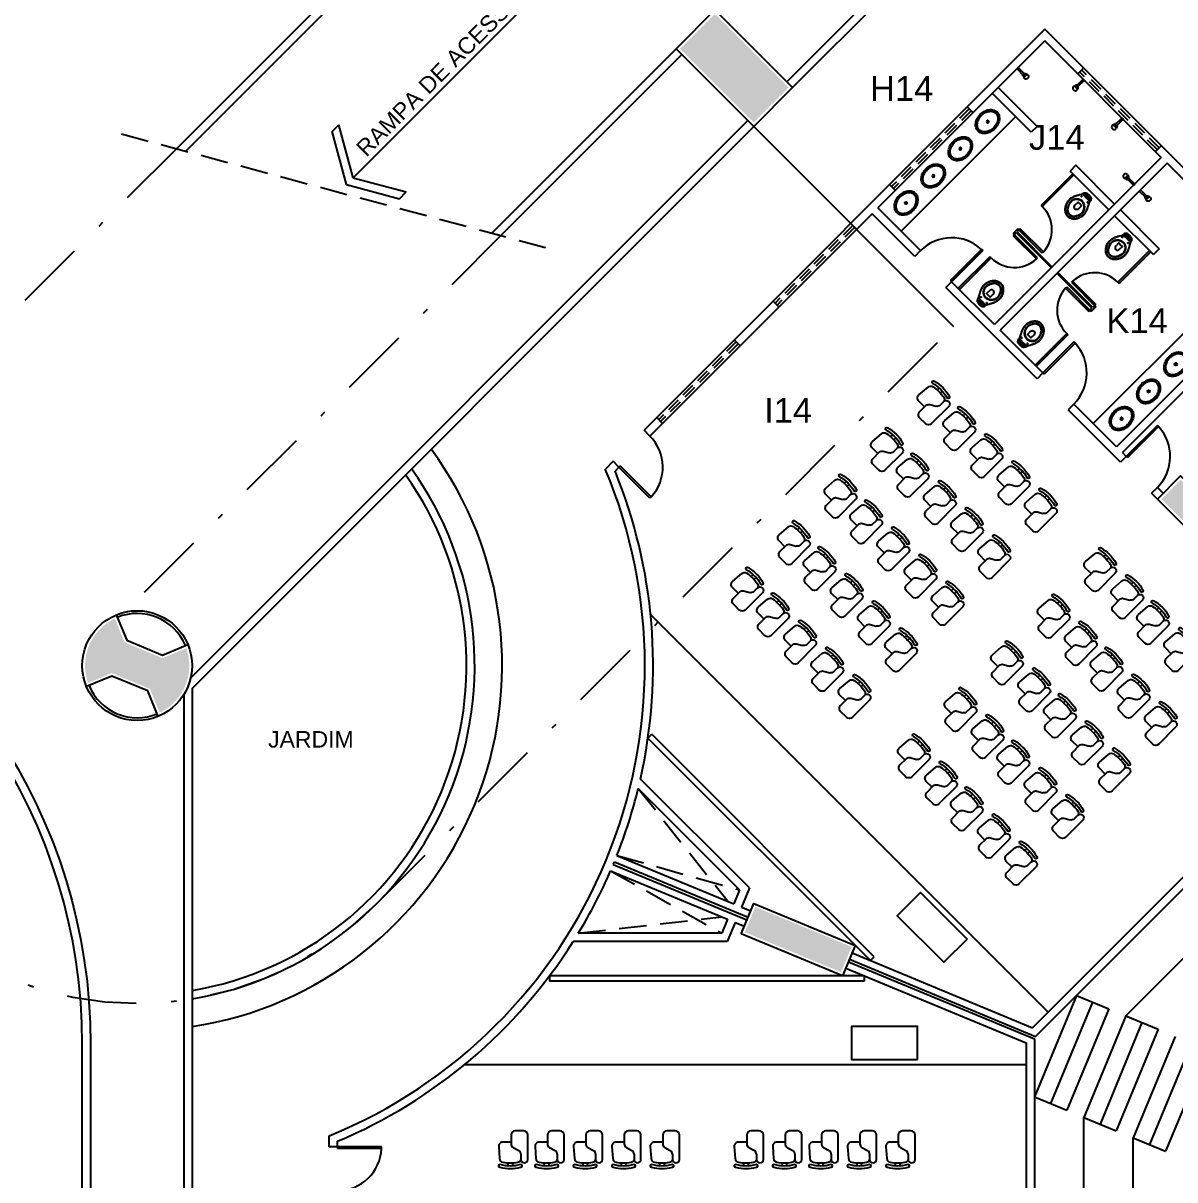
# Model space of a CAD drawing. Extents: x 652 to 872, y -56 to 210.
# Drawn here: x 721.73 to 742.72, y 147.6 to 168.66 of the extents above; entities that cross this region are included whole.
import ezdxf

# ---------------------------------------------------------------- set-up
doc = ezdxf.new("R2010")
doc.units = 0
doc.header["$LTSCALE"] = 2
doc.header["$PDMODE"] = 3
doc.linetypes.add('DASHDOT2', pattern=[12.7, 6.35, -3.175, 0, -3.175])
doc.linetypes.add('HIDDEN', pattern=[0.375, 0.25, -0.125])
doc.layers.get('0').update_dxf_attribs({"linetype": 'CONTINUOUS'})
doc.layers.get('DEFPOINTS').update_dxf_attribs({"linetype": 'CONTINUOUS'})
for name, color, linetype in [('ARQUIBANCADA-ARY', 2, 'CONTINUOUS'), ('DIVISÓRIAS-ARY', 2, 'CONTINUOUS'), ('ESQUADRIA-ALTA-ARY', 7, 'HIDDEN'), ('HACHURAS-ARY', 9, 'CONTINUOUS'), ('INDICAÇÕES-ARY', 2, 'CONTINUOUS'), ('L_DECA', 7, 'CONTINUOUS'), ('MOBILIÁRIO-ARY', 7, 'CONTINUOUS'), ('PAREDE-ALTA-ARY', 1, 'CONTINUOUS'), ('PAREDE-BAIXA-ARY', 2, 'CONTINUOUS'), ('PEÇAS-SANIT-ARY', 7, 'CONTINUOUS'), ('PILAR-RED-ARY', 5, 'CONTINUOUS'), ('PILARES-PRINC-ARY', 5, 'CONTINUOUS'), ('PROJ-COBERTURA-ARY', 7, 'DASHDOT2'), ('RAMPA-ARY', 2, 'CONTINUOUS'), ('RAMPA-INT-ARY', 7, 'CONTINUOUS'), ('RAMPA-PROJ-ARY', 7, 'HIDDEN'), ('TEXTO-PB-COR-ARY', 12, 'CONTINUOUS'), ('TEXTO-PB-COTAS-ARY', 12, 'CONTINUOUS')]:
    doc.layers.add(name, color=color, linetype=linetype)
doc.styles.add('ARIAL', font='arial.ttf', dxfattribs={"height": 0.5})
doc.styles.add('SEM_ESCALA', font='arial.ttf')
doc.styles.get("Standard").update_dxf_attribs({"font": 'ISOCP'})
doc.dimstyles.new('DIMTIC100-ARY', dxfattribs={"dimtxt": 0.3, "dimasz": 0.12, "dimexe": 0.1, "dimexo": 0.15, "dimgap": 0.1, "dimtad": 1, "dimjust": 1, "dimtoh": 1, "dimrnd": 0.01, "dimzin": 0, "dimdsep": 46, "dimtxsty": 'SEM_ESCALA', "dimblk1": 'NONE', "dimblk2": 'NONE', "dimsah": 1, "dimcen": -0.1, "dimdle": 0.06, "dimse1": 1, "dimse2": 1, "dimsd1": 1, "dimsd2": 1, "dimclrd": 1, "dimclre": 1, "dimclrt": 2, "dimadec": 0, "dimazin": 0, "dimtfac": 1, "dimtix": 1, "dimtmove": 2, "dimatfit": 3, "dimldrblk": 'NONE', "dimfxl": 1, "dimtolj": 1, "dimtzin": 0, "dimarcsym": 0})

# ---------------------------------------------------------------- blocks, each defined once
blk = doc.blocks.new('CHUVEIRO')
at = {"layer": 'PEÇAS-SANIT-ARY'}
for p, q in [((-0.029, 0.168), (-0.043, 0.208)), ((-0.015, 0.17), (0.015, 0.17)), ((-0.015, 0), (-0.015, 0.17)), ((0.015, 0), (-0.015, 0)), ((0.015, 0.17), (0.015, 0)), ((0.043, 0.207), (0.03, 0.175))]:
    blk.add_line(p, q, dxfattribs=at)
for points in [[(0.045, 0.22, 0.109452), (0.042, 0.235, 0.102376), (0.032, 0.248, 0.093737), (0.017, 0.257, 0.088426), (0, 0.26, 0.088426), (-0.017, 0.257, 0.093737), (-0.032, 0.248, 0.102376), (-0.042, 0.235, 0.109452), (-0.045, 0.22, 0.085068), (-0.043, 0.208, 0.102376)], [(0.043, 0.207, 0.093692), (0.045, 0.22, 0.109452)], [(0.015, 0.153, 0.061293), (0.021, 0.157, 0.104065), (0.028, 0.166, 0.115836), (0.03, 0.175, 0.115836), (0.028, 0.184, 0.104065), (0.021, 0.193, 0.09084), (0.012, 0.198, 0.083285), (0, 0.2, 0.083285), (-0.012, 0.198, 0.09084), (-0.021, 0.193, 0.104065), (-0.028, 0.184, 0.115836), (-0.03, 0.175, 0.115836), (-0.028, 0.166, 0.104065), (-0.021, 0.157, 0.061293), (-0.015, 0.153, 0.083285)]]:
    blk.add_lwpolyline(points, format="xyb", dxfattribs=at)
blk = doc.blocks.new('CUB01')
at = {"layer": 'L_DECA'}
blk.add_lwpolyline([(-24.5, -18.7, 0.124977), (-22.8, -25.6, 0.105809), (-17.3, -31.9, 0.086634), (-9.6, -35.9, 0.076682), (0, -37.4, 0.076682), (9.6, -35.9, 0.086634), (17.3, -31.9, 0.105809), (22.8, -25.6, 0.124977), (24.5, -18.7, 0.124977), (22.8, -11.8, 0.105809), (17.3, -5.5, 0.086634), (9.6, -1.5, 0.076682), (0, 0, 0.076682), (-9.6, -1.5, 0.086634), (-17.3, -5.5, 0.105809), (-22.8, -11.8, 0.124977)], format="xyb", close=True, dxfattribs=at)
at = {"layer": 'L_DECA', "color": 1}
blk.add_lwpolyline([(0.1, -2.9, 0.074123), (-8.3, -4.1, 0.084852), (-15, -7.5, 0.106323), (-19.8, -12.9, 0.128843), (-21.3, -18.6, 0.128843), (-19.8, -24.4, 0.106323), (-15, -29.8, 0.084852), (-8.3, -33.1, 0.074123), (0.1, -34.4, 0.074123), (8.6, -33.1, 0.084852), (15.3, -29.8, 0.106323), (20, -24.4, 0.128843), (21.5, -18.6, 0.128843), (20, -12.9, 0.106323), (15.3, -7.5, 0.084852), (8.6, -4.1, 0.074123)], format="xyb", close=True, dxfattribs=at)
for radius in [2.25, 1.06]:
    blk.add_circle((0.1, -18.7), radius, dxfattribs=at)
blk = doc.blocks.new('RAV10')
at = {"layer": 'L_DECA'}
blk.add_lwpolyline([(4.6, -12.9), (8.2, -12.9), (8.2, -12.9), (8.7, -13), (9.2, -13.2), (9.6, -13.5), (9.9, -14), (10.1, -14.3), (10.1, -14.3), (10.1, -14.3), (10.1, -14.3), (10.1, -14.3), (10.1, -14.3), (12.2, -18), (12.2, -18), (12.5, -18.6), (12.8, -19.1), (13.1, -19.6), (13.3, -20.1), (13.3, -20.1), (13.6, -20.6), (13.9, -21.1), (14.2, -21.5), (14.5, -22.1), (14.7, -22.6), (15, -23.1), (15.3, -23.6), (15.5, -24.1), (15.5, -24.1), (15.9, -24.8), (16.3, -25.6), (16.6, -26.3), (16.9, -27), (17.2, -27.8), (17.5, -28.6), (17.8, -29.4), (18, -30.2), (18, -30.2), (18.3, -31.4), (18.6, -32.6), (18.8, -33.9), (19, -35.2), (19.1, -36.4), (19.1, -37.7), (19.1, -39), (19, -40.3), (19, -40.3), (18.8, -41.6), (18.6, -42.9), (18.2, -44.2), (17.9, -45.5), (17.4, -46.8), (16.9, -48), (16.4, -49.3), (15.8, -50.4), (15.8, -50.4), (15.2, -51.4), (14.6, -52.3), (13.9, -53.1), (13.3, -53.9), (12.5, -54.8), (11.7, -55.5), (10.9, -56.3), (10.1, -57), (10.1, -57), (9, -57.8), (7.9, -58.5), (6.6, -59.1), (5.4, -59.6), (4.1, -60), (2.8, -60.3), (1.4, -60.4), (0, -60.5), (0, -60.5), (-1.4, -60.4), (-2.7, -60.3), (-4, -60), (-5.3, -59.6), (-6.6, -59.1), (-7.8, -58.5), (-9, -57.8), (-10.1, -57), (-10.1, -57), (-10.9, -56.3), (-11.7, -55.5), (-12.5, -54.8), (-13.2, -53.9), (-13.9, -53.1), (-14.5, -52.3), (-15.1, -51.4), (-15.7, -50.4), (-15.7, -50.4), (-16.3, -49.3), (-16.9, -48), (-17.4, -46.8), (-17.8, -45.5), (-18.2, -44.2), (-18.5, -42.9), (-18.7, -41.6), (-19, -40.3), (-19, -40.3), (-19, -39), (-19, -37.7), (-19, -36.4), (-18.9, -35.2), (-18.7, -33.9), (-18.5, -32.6), (-18.2, -31.4), (-17.9, -30.2), (-17.9, -30.2), (-17.7, -29.4), (-17.4, -28.6), (-17.1, -27.8), (-16.9, -27), (-16.6, -26.3), (-16.2, -25.6), (-15.8, -24.8), (-15.5, -24.1), (-15.5, -24.1), (-15.2, -23.6), (-15, -23.1), (-14.7, -22.6), (-14.4, -22.1), (-14.2, -21.5), (-13.9, -21.1), (-13.6, -20.6), (-13.3, -20.1), (-13.3, -20.1), (-13.1, -19.6), (-12.8, -19.1), (-12.4, -18.6), (-12.1, -18), (-10.1, -14.3), (-10.1, -14.3), (-10.1, -14.3), (-10.1, -14.3), (-10.1, -14.3), (-10.1, -14.3), (-9.8, -14), (-9.8, -14), (-9.6, -13.5), (-9.1, -13.2), (-8.6, -13), (-8.1, -12.9), (-4.5, -12.9)], dxfattribs=at)
at = {"layer": 'L_DECA', "color": 1}
for points in [[(12.2, -18), (13.3, -20.1), (13.3, -20.1), (13.6, -20.6), (13.8, -21.1), (14.1, -21.5), (14.3, -22.1), (14.5, -22.6), (14.7, -23.1), (15, -23.6), (15.2, -24.1), (15.2, -24.1), (15.5, -24.8), (15.9, -25.6), (16.2, -26.3), (16.6, -27.1), (16.9, -27.8), (17.1, -28.5), (17.4, -29.4), (17.6, -30.2), (17.6, -30.2), (17.9, -31.4), (18.1, -32.6), (18.3, -33.9), (18.5, -35.2), (18.5, -36.4), (18.5, -37.7), (18.5, -39), (18.4, -40.3), (18.4, -40.3), (18.2, -41.6), (17.9, -42.9), (17.6, -44.2), (17.2, -45.5), (16.7, -46.8), (16.2, -48), (15.6, -49.3), (15, -50.4), (15, -50.4), (14.4, -51.2), (13.9, -52), (13.3, -52.8), (12.8, -53.5), (12.2, -54.2), (11.5, -54.9), (10.9, -55.5), (10.1, -56.2), (10.1, -56.2), (9, -57.1), (7.9, -57.8), (6.6, -58.4), (5.4, -58.9), (4.1, -59.3), (2.8, -59.6), (1.4, -59.8), (0, -59.8), (0, -59.8), (-1.4, -59.8), (-2.7, -59.6), (-4.1, -59.3), (-5.3, -58.9), (-6.6, -58.4), (-7.8, -57.8), (-9, -57.1), (-10.1, -56.2), (-10.1, -56.2), (-10.8, -55.5), (-11.5, -54.9), (-12.1, -54.2), (-12.7, -53.5), (-13.3, -52.8), (-13.9, -52), (-14.4, -51.2), (-14.9, -50.4), (-14.9, -50.4), (-15.5, -49.3), (-16.1, -48), (-16.6, -46.8), (-17.1, -45.5), (-17.5, -44.2), (-17.9, -42.9), (-18.1, -41.6), (-18.3, -40.3), (-18.3, -40.3), (-18.4, -39.1), (-18.5, -37.7), (-18.5, -36.4), (-18.4, -35.2), (-18.2, -33.9), (-18, -32.6), (-17.8, -31.4), (-17.5, -30.2), (-17.5, -30.2), (-17.3, -29.4), (-17, -28.6), (-16.8, -27.8), (-16.5, -27.1), (-16.2, -26.3), (-15.8, -25.6), (-15.5, -24.8), (-15.2, -24.1), (-15.2, -24.1), (-15, -23.6), (-14.7, -23.1), (-14.5, -22.6), (-14.2, -22.1), (-14, -21.5), (-13.7, -21.1), (-13.5, -20.6), (-13.2, -20.1), (-12.1, -18)], [(-7.7, -9.4), (-8.1, -10.1), (-8.5, -10.8), (-8.6, -11.4), (-8.8, -12.2), (-8.8, -13.1)], [(-5.1, -12.9), (-5.1, -9.7), (-5.1, -7.8), (-5.1, -7.8), (-5.2, -7.6), (-5.3, -7.5), (-5.5, -7.4), (-5.9, -7.6), (-5.9, -7.6), (-6.4, -8), (-7.1, -8.6), (-7.7, -9.4)], [(5.1, -9.3), (5, -8.9), (4.6, -8.3), (3.9, -7.8), (3.1, -7.7), (0, -7.7), (-3.1, -7.7), (-3.1, -7.7), (-3.9, -7.8), (-4.5, -8.3), (-5, -8.9), (-5.1, -9.7)], [(4.6, -12.9), (4.6, -12.9), (4.2, -12.9), (3.9, -12.6), (3.6, -12.4), (3.6, -12), (3.6, -10.7), (3.6, -10.7), (3.6, -10.5), (3.6, -10.4), (3.7, -10.2), (3.9, -10.1), (3.9, -10.1), (3.9, -9.9), (3.9, -9.7), (3.8, -9.5), (3.6, -9.4), (0, -9.4), (-3.5, -9.4), (-3.5, -9.4), (-3.7, -9.5), (-3.9, -9.7), (-3.9, -9.9), (-3.8, -10.1), (-3.8, -10.1), (-3.6, -10.2), (-3.6, -10.4), (-3.5, -10.5), (-3.5, -10.7), (-3.5, -12), (-3.5, -12), (-3.6, -12.4), (-3.8, -12.6), (-4.1, -12.9), (-4.5, -12.9)], [(3.7, -10.3), (0, -10.3), (-3.6, -10.3)], [(5.1, -12.9), (5.1, -9.7), (5.1, -7.8), (5.1, -7.8), (5.2, -7.6), (5.3, -7.5), (5.5, -7.4), (5.9, -7.6), (5.9, -7.6), (6.4, -8), (7.1, -8.6), (7.7, -9.4)], [(7.7, -9.4), (8.1, -10.1), (8.5, -10.8), (8.6, -11.4), (8.8, -12.2), (8.8, -13.1)], [(-12.9, -30.2), (-12.9, -30.2), (-12.4, -29.3), (-11.9, -28.4), (-11.2, -27.7), (-10.6, -26.9), (-9.9, -26.2), (-9.2, -25.6), (-8.4, -25), (-7.5, -24.4), (-6.7, -23.9), (-5.8, -23.5), (-4.9, -23.1), (-3.9, -22.8), (-3, -22.6), (-2, -22.4), (-1, -22.3), (0, -22.2), (0, -22.2), (1, -22.3), (2, -22.4), (3, -22.6), (4, -22.8), (5, -23.1), (5.8, -23.5), (6.8, -23.9), (7.6, -24.4), (8.5, -25), (9.3, -25.6), (10, -26.2), (10.6, -26.9), (11.3, -27.7), (12, -28.4), (12.5, -29.3), (13, -30.2), (13, -30.2), (13.6, -31.3), (14, -32.6), (14.3, -33.8), (14.6, -35.1), (14.7, -36.4), (14.7, -37.7), (14.7, -39), (14.4, -40.3), (14.4, -40.3), (14.2, -41.6), (13.8, -42.9), (13.4, -44.2), (12.9, -45.5), (12.4, -46.8), (11.7, -48), (11.1, -49.3), (10.4, -50.4), (10.4, -50.4), (9.4, -51.7), (8.4, -52.8), (7.2, -53.8), (5.9, -54.6), (4.5, -55.2), (3.1, -55.8), (1.5, -56.1), (0, -56.2), (0, -56.2), (-1.5, -56.1), (-3.1, -55.8), (-4.4, -55.2), (-5.8, -54.6), (-7.1, -53.8), (-8.3, -52.8), (-9.3, -51.7), (-10.3, -50.4), (-10.3, -50.4), (-11, -49.3), (-11.7, -48), (-12.3, -46.8), (-12.8, -45.5), (-13.3, -44.2), (-13.7, -42.9), (-14.1, -41.6), (-14.4, -40.3), (-14.4, -40.3), (-14.6, -39), (-14.7, -37.7), (-14.6, -36.4), (-14.5, -35.1), (-14.2, -33.8), (-13.9, -32.6), (-13.5, -31.3), (-12.9, -30.2)], [(-12, -30.2), (-12, -30.2), (-11.5, -29.4), (-11, -28.6), (-10.4, -27.9), (-9.8, -27.2), (-9.1, -26.7), (-8.5, -26.1), (-7.7, -25.5), (-6.9, -25), (-6.1, -24.6), (-5.3, -24.2), (-4.5, -23.9), (-3.6, -23.6), (-2.8, -23.4), (-1.8, -23.2), (-0.9, -23.2), (0, -23.1), (0, -23.1), (0.9, -23.2), (1.9, -23.2), (2.8, -23.4), (3.6, -23.6), (4.5, -23.9), (5.4, -24.2), (6.2, -24.6), (7, -25), (7.7, -25.5), (8.5, -26.1), (9.2, -26.7), (9.8, -27.2), (10.4, -27.9), (11, -28.6), (11.5, -29.4), (12, -30.2), (12, -30.2), (12.7, -31.3), (13.2, -32.6), (13.6, -33.8), (13.9, -35), (14.1, -36.4), (14.1, -37.7), (14.1, -39), (13.9, -40.3), (13.9, -40.3), (13.6, -41.7), (13.2, -43), (12.8, -44.3), (12.3, -45.5), (11.7, -46.9), (11.1, -48.1), (10.4, -49.3), (9.6, -50.4), (9.6, -50.4), (8.8, -51.6), (7.8, -52.6), (6.7, -53.5), (5.5, -54.2), (4.2, -54.8), (2.8, -55.3), (1.5, -55.5), (0, -55.7), (0, -55.7), (-1.5, -55.5), (-2.8, -55.3), (-4.2, -54.8), (-5.4, -54.2), (-6.6, -53.5), (-7.7, -52.6), (-8.7, -51.6), (-9.6, -50.4), (-9.6, -50.4), (-10.3, -49.3), (-11, -48.1), (-11.7, -46.9), (-12.2, -45.5), (-12.7, -44.3), (-13.1, -43), (-13.5, -41.7), (-13.8, -40.3), (-13.8, -40.3), (-14, -39), (-14.1, -37.7), (-14, -36.4), (-13.9, -35), (-13.6, -33.8), (-13.2, -32.6), (-12.7, -31.3), (-12, -30.2)], [(-4.5, -37), (-4.5, -29), (0, -29)], [(4.6, -37), (4.6, -29), (0, -29)]]:
    blk.add_lwpolyline(points, dxfattribs=at)
at = {"layer": 'L_DECA', "color": 7}
for points in [[(10.1, -14.3), (10.1, -14.3), (10.1, -14.3), (10.1, -14.3), (10.1, -14.3), (10.1, -14.3), (9.6, -11.3), (9.6, -11.3), (9.3, -10.2), (8.9, -9.3), (8.3, -8.5), (7.7, -7.7), (6.9, -7), (6.1, -6.5), (5.1, -6.2), (4.1, -5.9), (4.1, -5.9), (3.6, -5.8), (3.1, -5.7), (2.6, -5.6), (2, -5.6), (1.5, -5.6), (1, -5.5), (0.5, -5.5), (0, -5.5), (0, -5.5), (-0.5, -5.5), (-1, -5.5), (-1.5, -5.6), (-2, -5.6), (-2.5, -5.6), (-3, -5.7), (-3.5, -5.8), (-4, -5.9), (-4, -5.9), (-5, -6.2), (-6, -6.5), (-6.9, -7), (-7.6, -7.7), (-8.2, -8.5), (-8.8, -9.3), (-9.3, -10.2), (-9.6, -11.3), (-10, -14.3), (-10, -14.3), (-10, -14.3), (-10, -14.3), (-10, -14.3), (-10.1, -14.3)], [(-4.5, -12.9), (0, -12.9)], [(4.6, -12.9), (0, -12.9)]]:
    blk.add_lwpolyline(points, dxfattribs=at)
at = {"layer": 'L_DECA', "color": 1}
for centre in [(-7.6, -17), (7.6, -17)]:
    blk.add_circle(centre, 0.672, dxfattribs=at)
blk.add_arc((0, -37), 4.56, 180, 0, dxfattribs=at)
blk = doc.blocks.new('12PCVC07')
at = {"color": 0, "linetype": 'ByBlock'}
for p, q in [((15.775724, 8.405378), (7.15405, 7.742172)), ((2.039549, 1.5), (4.034751, 1.5)), ((19.005813, -0.5), (19.005813, 5.414214)), ((4.034751, -1.5), (2.039549, -1.5)), ((10.264845, -7.5), (6.505813, -7.5)), ((15.142051, -2.011583), (12.869575, -5.988417)), ((24.005813, -0.5), (17.746781, -0.5)), ((27.005813, -9.5), (27.005813, -3.5)), ((6.505813, -12.5), (24.005813, -12.5))]:
    blk.add_line(p, q, dxfattribs=at)
for centre, radius, start, end in [((2.005813, 7.5), 1, 0, 180), ((16.005813, 5.414214), 3, 0, 94.398705), ((28.465356, 0), 28.465356, 164.723455, 195.276545), ((30.465356, 0), 28.465356, 164.723455, 195.276545), ((36.390556, 0), 32.390556, 170.476495, 189.523505), ((7.384139, 4.751009), 3, 94.398705, 168.305486), ((2.005813, -7.5), 1, 180, 0), ((6.505813, -10), 2.5, 90, 270), ((7.384139, -4.751009), 3, 191.694514, 247.184928), ((10.264845, -4.5), 3, 270, 330.255119), ((17.746781, -3.5), 3, 90, 150.255119), ((24.005813, -3.5), 3, 0, 90), ((24.005813, -9.5), 3, 270, 0)]:
    blk.add_arc(centre, radius, start, end, dxfattribs=at)
for tag, p, flags in [('ITEM', (1, -22), 3), ('ROOM_NUMBER', (0, -32), 1)]:
    blk.add_attdef(tag, p, '', height=6, dxfattribs=dict(at, flags=flags))
blk = doc.blocks.new('*D80')
at = {"layer": 'DEFPOINTS', "color": 0, "linetype": 'ByBlock', "ltscale": 0.5}
for p in [(740.013, 150.092), (740.013, 150.092), (740.01, 145.277)]:
    blk.add_point(p, dxfattribs=at)
at = {"color": 2, "linetype": 'ByBlock', "ltscale": 0.5, "insert": (739.76, 145.987), "char_height": 0.3, "attachment_point": 5, "rotation": 90, "style": 'SEM_ESCALA'}
blk.add_mtext('\\A1;4.81', dxfattribs=at)
blk = doc.blocks.new('_NONE')
at = {"color": 0, "linetype": 'ByBlock', "ltscale": 0.5}
blk.add_circle((0, 0), 0.25, dxfattribs=at)

msp = doc.modelspace()

# ---------------------------------------------------------------- hatches: boundary and pattern name
at = {"layer": 'HACHURAS-ARY', "ltscale": 0.5}
for points in [[(734.34, 168.834), (733.703, 168.198), (735.047, 166.854), (735.683, 167.491)], [(742.825, 160.349), (742.472, 159.996), (743.815, 158.652), (744.169, 159.006)], [(723.584, 157.388), (723.404, 157.822, 0.289028), (722.863, 156.964, 0.085216), (722.918, 156.647), (723.351, 156.827), (724.043, 156.541), (724.222, 156.107, 0.289028), (724.763, 156.964, 0.085216), (724.709, 157.281), (724.275, 157.101)], [(735.076, 152.57), (734.885, 152.108), (736.64, 151.381), (736.831, 151.843)]]:
    msp.add_hatch(color=256, dxfattribs=at).paths.add_polyline_path(points)

# ---------------------------------------------------------------- linework, layer by layer
at = {"layer": 'ARQUIBANCADA-ARY'}
for p, q in [((741.826, 150.586), (749.965, 158.725)), ((740.926, 150.958), (740.16, 149.111)), ((741.221, 150.836), (740.456, 148.988)), ((740.926, 150.958), (741.517, 150.714)), ((741.517, 150.714), (740.751, 148.866)), ((741.826, 150.586), (741.06, 148.738)), ((742.121, 150.463), (741.356, 148.615)), ((741.826, 150.586), (742.417, 150.341)), ((742.417, 150.341), (741.651, 148.493)), ((742.726, 150.213), (741.96, 148.365)), ((743.021, 150.09), (742.256, 148.243)), ((743.317, 149.968), (742.551, 148.12)), ((740.16, 149.111), (740.751, 148.866)), ((741.06, 137.227), (741.06, 148.738)), ((741.06, 148.738), (741.651, 148.493)), ((741.96, 137.227), (741.96, 148.365)), ((741.96, 148.365), (742.551, 148.12))]:
    msp.add_line(p, q, dxfattribs=at)
at = {"layer": 'DIVISÓRIAS-ARY'}
for p, q in [((740.859, 165.921), (740.283, 165.345)), ((740.881, 165.9), (740.304, 165.324)), ((740.304, 165.324), (740.283, 165.345)), ((739.859, 164.921), (739.774, 164.836)), ((740.219, 164.391), (739.774, 164.836)), ((739.795, 164.814), (739.774, 164.793)), ((740.198, 164.37), (739.774, 164.793)), ((739.831, 164.85), (739.795, 164.814)), ((739.831, 164.85), (740.467, 164.213)), ((739.88, 164.899), (739.845, 164.864)), ((739.845, 164.864), (740.481, 164.228)), ((740.304, 164.476), (739.859, 164.921)), ((739.88, 164.899), (739.901, 164.921)), ((740.325, 164.497), (739.901, 164.921)), ((739.197, 164.542), (738.632, 163.977)), ((739.219, 164.521), (738.653, 163.955)), ((739.197, 164.542), (739.219, 164.521)), ((742.259, 164.521), (741.683, 163.945)), ((739.35, 164.411), (738.773, 163.835)), ((739.371, 164.39), (738.795, 163.814)), ((739.371, 164.39), (739.35, 164.411)), ((740.198, 164.37), (740.219, 164.391)), ((740.325, 164.497), (740.304, 164.476)), ((742.281, 164.5), (741.704, 163.924)), ((741.209, 163.471), (740.573, 164.107)), ((741.224, 163.485), (740.587, 164.122)), ((738.653, 163.955), (738.632, 163.977)), ((740.856, 163.965), (740.835, 163.944)), ((740.835, 163.944), (741.28, 163.499)), ((740.856, 163.965), (741.28, 163.542)), ((741.683, 163.945), (741.704, 163.924)), ((740.729, 163.838), (740.75, 163.859)), ((740.729, 163.838), (741.153, 163.414)), ((740.75, 163.859), (741.195, 163.414)), ((741.209, 163.471), (741.174, 163.436)), ((741.28, 163.499), (741.195, 163.414)), ((741.259, 163.52), (741.224, 163.485)), ((741.259, 163.52), (741.28, 163.542)), ((741.174, 163.436), (741.153, 163.414)), ((740.75, 163.011), (740.174, 162.435)), ((740.771, 162.99), (740.195, 162.414)), ((740.88, 162.859), (740.315, 162.294)), ((740.901, 162.838), (740.336, 162.272)), ((740.75, 163.011), (740.771, 162.99)), ((740.901, 162.838), (740.88, 162.859)), ((740.315, 162.294), (740.336, 162.272)), ((742.401, 161.339), (741.835, 160.773)), ((742.422, 161.317), (741.856, 160.752)), ((742.422, 161.317), (742.401, 161.339)), ((741.835, 160.773), (741.856, 160.752)), ((732.59, 160.579), (732.611, 160.6)), ((733.155, 160.014), (732.59, 160.579)), ((733.177, 160.035), (732.611, 160.6)), ((733.177, 160.035), (733.155, 160.014)), ((728.263, 148.202), (727.463, 148.202)), ((727.463, 148.202), (727.463, 148.172)), ((728.263, 148.172), (727.463, 148.172)), ((728.263, 148.172), (728.263, 148.202))]:
    msp.add_line(p, q, dxfattribs=at)
at = {"layer": 'DIVISÓRIAS-ARY', "color": 7, "ltscale": 0.5}
for centre, start, end in [((739.88, 164.899), 317.866, 45), ((739.795, 164.814), 225, 312.134), ((741.259, 163.52), 45, 132.134), ((741.174, 163.436), 137.866, 225)]:
    msp.add_arc(centre, 0.6, start, end, dxfattribs=at)
at = {"layer": 'ESQUADRIA-ALTA-ARY', "ltscale": 0.5}
for p, q in [((740.951, 167.738), (741.057, 167.844)), ((742.401, 166.359), (740.987, 167.774)), ((742.436, 166.395), (741.022, 167.809)), ((738.971, 167.102), (737.557, 165.688)), ((739.007, 167.067), (737.593, 165.652)), ((739.042, 167.031), (738.936, 167.137)), ((742.366, 166.324), (742.472, 166.43)), ((737.628, 165.617), (737.522, 165.723)), ((736.85, 164.981), (735.436, 163.566)), ((736.885, 164.945), (735.471, 163.531)), ((736.921, 164.91), (736.815, 165.016)), ((735.507, 163.496), (735.401, 163.602)), ((734.729, 162.859), (733.315, 161.445)), ((734.8, 162.789), (734.693, 162.895)), ((734.764, 162.824), (733.35, 161.41)), ((733.385, 161.374), (733.279, 161.48))]:
    msp.add_line(p, q, dxfattribs=at)
at = {"layer": 'INDICAÇÕES-ARY', "color": 2, "linetype": 'HIDDEN'}
msp.add_line((723.528, 166.646), (731.256, 164.576), dxfattribs=at)
at = {"layer": 'MOBILIÁRIO-ARY'}
for p, q in [((740.411, 150.651), (733.167, 157.895)), ((740.014, 149.692), (729.769, 149.692))]:
    msp.add_line(p, q, dxfattribs=at)
at = {"layer": 'MOBILIÁRIO-ARY', "ltscale": 0.5}
for p, q in [((733.12, 155.646), (733.191, 155.717)), ((737.244, 151.663), (733.191, 155.717)), ((737.174, 151.592), (733.12, 155.646)), ((737.174, 151.592), (737.244, 151.663)), ((737.059, 151.315), (731.326, 151.315)), ((731.326, 151.315), (731.326, 151.215)), ((737.059, 151.315), (737.059, 151.215)), ((737.059, 151.215), (731.326, 151.215))]:
    msp.add_line(p, q, dxfattribs=at)
at = {"layer": 'MOBILIÁRIO-ARY'}
for points in [[(738.936, 151.985), (738.512, 151.561), (737.663, 152.409), (738.088, 152.833)], [(738.028, 149.792), (738.028, 150.392), (736.828, 150.392), (736.828, 149.792)]]:
    msp.add_lwpolyline(points, close=True, dxfattribs=at)
at = {"layer": 'PAREDE-ALTA-ARY'}
for p, q in [((735.648, 167.597), (737.416, 169.365)), ((735.754, 167.491), (737.628, 169.365)), ((740.35, 168.552), (733.05, 161.251)), ((747.139, 161.763), (740.35, 168.552)), ((740.35, 168.339), (737.31, 165.299)), ((742.472, 166.218), (740.35, 168.339)), ((742.472, 166.218), (739.431, 163.178)), ((742.578, 166.112), (739.537, 163.071)), ((744.699, 163.991), (742.578, 166.112)), ((737.204, 165.193), (733.156, 161.145)), ((737.981, 164.415), (737.204, 165.193)), ((738.088, 164.521), (737.31, 165.299)), ((738.088, 164.521), (737.981, 164.415)), ((738.653, 163.955), (738.547, 163.849)), ((739.431, 163.178), (738.653, 163.955)), ((744.699, 163.991), (741.658, 160.95)), ((744.805, 163.885), (741.765, 160.844)), ((740.209, 162.188), (738.547, 163.849)), ((740.315, 162.294), (739.537, 163.071)), ((740.315, 162.294), (740.209, 162.188)), ((740.881, 161.728), (740.775, 161.622)), ((741.729, 160.667), (740.775, 161.622)), ((741.658, 160.95), (740.881, 161.728)), ((733.156, 161.145), (733.05, 161.251)), ((741.835, 160.773), (741.729, 160.667)), ((741.835, 160.773), (741.765, 160.844)), ((732.484, 160.685), (732.343, 160.544)), ((732.484, 160.685), (732.343, 160.544)), ((732.59, 160.579), (732.484, 160.685)), ((732.59, 160.579), (732.519, 160.508)), ((742.401, 160.208), (742.295, 160.102)), ((742.401, 159.996), (742.295, 160.102)), ((742.507, 160.102), (742.401, 160.208)), ((740.182, 150.211), (749.331, 159.359)), ((740.128, 150.369), (746.078, 156.319)), ((734.967, 152.915), (732.983, 154.899)), ((734.79, 152.88), (732.943, 154.727)), ((732.507, 153.39), (734.944, 152.381)), ((732.554, 153.506), (734.684, 152.624)), ((732.439, 153.229), (734.569, 152.347)), ((732.488, 153.344), (734.924, 152.335)), ((734.79, 152.88), (734.684, 152.624)), ((734.967, 152.915), (734.823, 152.566)), ((734.823, 152.566), (734.991, 152.496)), ((734.569, 152.347), (734.463, 152.09)), ((734.463, 152.09), (731.851, 152.09)), ((734.708, 152.289), (734.563, 151.94)), ((734.708, 152.289), (734.877, 152.219)), ((734.563, 151.94), (731.758, 151.94)), ((736.839, 151.731), (740.128, 150.369)), ((736.772, 151.569), (740.163, 150.165)), ((736.791, 151.616), (740.182, 150.211)), ((736.724, 151.454), (740.013, 150.092)), ((740.013, 150.092), (740.013, 145.277)), ((740.163, 150.165), (740.163, 137.227)), ((727.313, 148.202), (727.313, 148.402)), ((727.313, 148.202), (727.313, 148.402)), ((727.463, 148.202), (727.463, 148.302)), ((727.463, 148.202), (727.313, 148.202))]:
    msp.add_line(p, q, dxfattribs=at)
for radius, start, end in [(9.25, 292.2333, 22.7667), (9.4, 347.3059, 22.1514), (9.4, 338.4143, 346.2305), (9.4, 337.3476, 337.6524), (9.4, 328.7695, 336.5857), (9.4, 292.8486, 327.6941)]:
    msp.add_arc((723.813, 156.964), radius, start, end, dxfattribs=at)
at = {"layer": 'PAREDE-BAIXA-ARY'}
for p, q in [((740.209, 166.784), (739.502, 167.491)), ((740.103, 166.678), (739.396, 167.385)), ((734.941, 166.89), (724.787, 156.736)), ((724.813, 156.55), (735.047, 166.784)), ((740.209, 166.784), (740.103, 166.678)), ((740.916, 166.077), (740.81, 165.971)), ((741.623, 165.37), (740.916, 166.077)), ((741.517, 165.263), (740.81, 165.971)), ((741.623, 165.157), (742.33, 164.45)), ((741.729, 165.263), (742.436, 164.556)), ((742.436, 164.556), (742.33, 164.45)), ((724.813, 156.55), (724.813, 142.077)), ((724.663, 156.437), (724.663, 142.077))]:
    msp.add_line(p, q, dxfattribs=at)
for radius, start, end in [(6.65, 278.6487, 36.3513), (6.15, 279.3579, 35.6421), (6, 279.5941, 35.4059)]:
    msp.add_arc((723.813, 156.964), radius, start, end, dxfattribs=at)
at = {"layer": 'PEÇAS-SANIT-ARY'}
for p, q in [((739.82, 166.961), (737.734, 164.875)), ((743.32, 163.46), (741.234, 161.374))]:
    msp.add_line(p, q, dxfattribs=at)
at = {"layer": 'PEÇAS-SANIT-ARY', "ltscale": 0.5}
for centre, start, end in [((738.653, 163.955), 47.1491, 135), ((740.315, 162.294), 315, 42.8509), ((732.59, 160.579), 317.1491, 45), ((741.835, 160.773), 315, 42.8509), ((727.463, 148.202), 270, 357.8509)]:
    msp.add_arc(centre, 0.8, start, end, dxfattribs=at)
at = {"layer": 'PILAR-RED-ARY'}
for points in [[(723.431, 157.888), (723.622, 157.426), (724.275, 157.156), (724.737, 157.347)], [(724.196, 156.04), (724.005, 156.502), (723.351, 156.773), (722.889, 156.582)]]:
    msp.add_lwpolyline(points, dxfattribs=at)
msp.add_lwpolyline([(722.936, 156.601, 0.414214), (724.177, 156.086, 0.414214)], format="xyb", dxfattribs=at)
msp.add_circle((723.813, 156.964), 1, dxfattribs=at)
msp.add_arc((723.813, 156.964), 0.95, 22.5, 112.5, dxfattribs=at)
at = {"layer": 'PILARES-PRINC-ARY'}
for points in [[(734.34, 168.905), (733.633, 168.198), (735.047, 166.784), (735.754, 167.491)], [(742.401, 159.996), (742.825, 160.42), (744.239, 159.006), (743.815, 158.581)], [(734.819, 152.081), (735.049, 152.635), (736.897, 151.87), (736.667, 151.315)]]:
    msp.add_lwpolyline(points, close=True, dxfattribs=at)
at = {"layer": 'PROJ-COBERTURA-ARY', "ltscale": 0.1}
msp.add_line((730.441, 164.794), (723.585, 157.938), dxfattribs=at)
msp.add_lwpolyline([(724.529, 166.378), (719.464, 161.313, 1), (728.162, 152.615), (738.689, 163.142)], format="xyb", dxfattribs=at)
at = {"layer": 'RAMPA-ARY'}
for points in [[(724.529, 166.378), (729.991, 171.84)], [(730.097, 171.734), (724.697, 166.333)], [(730.274, 164.839), (733.633, 168.198)], [(733.739, 168.092), (730.441, 164.794)]]:
    msp.add_lwpolyline(points, dxfattribs=at)
msp.add_lwpolyline([(722.813, 142.077, 1), (706.563, 142.077), (706.563, 135.727), (706.413, 135.727), (706.413, 142.077, -1), (722.963, 142.077)], format="xyb", dxfattribs=at)
at = {"layer": 'RAMPA-INT-ARY'}
for p, q in [((734.446, 172.547), (727.748, 165.848)), ((727.366, 166.692), (727.489, 166.814)), ((727.625, 165.726), (727.366, 166.692)), ((727.748, 165.848), (727.489, 166.814)), ((727.748, 165.848), (728.714, 165.59)), ((727.625, 165.726), (728.591, 165.467)), ((728.591, 165.467), (728.714, 165.59))]:
    msp.add_line(p, q, dxfattribs=at)
at = {"layer": 'RAMPA-PROJ-ARY', "linetype": 'DASHDOT2', "ltscale": 0.5}
msp.add_line((735.047, 166.784), (738.689, 163.142), dxfattribs=at)
at = {"layer": 'RAMPA-PROJ-ARY'}
for p, q in [((732.943, 154.727), (734.578, 152.668)), ((732.554, 153.506), (734.79, 152.88)), ((732.439, 153.229), (734.463, 152.09)), ((731.851, 152.09), (734.463, 152.39))]:
    msp.add_line(p, q, dxfattribs=at)
at = {"layer": 'RAMPA-PROJ-ARY', "linetype": 'Continuous'}
msp.add_lwpolyline([(722.813, 142.077), (722.813, 150.077, 0.303347), (716.64, 159.316), (708.384, 162.736), (708.441, 162.874), (716.697, 159.455, -0.303347), (722.963, 150.077), (722.963, 142.077)], format="xyb", dxfattribs=at)

# ---------------------------------------------------------------- block references
at = {"layer": 'MOBILIÁRIO-ARY', "ltscale": 0.5, "yscale": 0.0254, "zscale": 0.0254}
for p, xscale, rotation in [((738.492, 162.026), -0.0254, 45.00000000001111), ((738.96, 161.558), -0.0254, 45.00000000001111), ((737.643, 161.177), -0.0254, 45.00000000001111), ((739.455, 161.063), -0.0254, 45.00000000001111), ((738.111, 160.709), -0.0254, 45.00000000001111), ((739.95, 160.568), -0.0254, 45.00000000001111), ((736.795, 160.329), -0.0254, 45.00000000001111), ((738.606, 160.214), -0.0254, 45.00000000001111), ((740.445, 160.073), -0.0254, 45.00000000001111), ((737.263, 159.861), -0.0254, 45.00000000001111), ((739.101, 159.719), -0.0254, 45.00000000001111), ((735.946, 159.48), -0.0254, 45.00000000001111), ((737.758, 159.366), -0.0254, 45.00000000001111), ((739.596, 159.224), -0.0254, 45.00000000001111), ((736.414, 159.012), -0.0254, 45.00000000001111), ((741.527, 158.99), -0.0254, 45.00000000001111), ((738.253, 158.871), -0.0254, 45.00000000001111), ((735.098, 158.632), -0.0254, 45.00000000001111), ((736.909, 158.517), -0.0254, 45.00000000001111), ((742.022, 158.495), -0.0254, 45.00000000001111), ((738.748, 158.376), -0.0254, 45.00000000001111), ((735.566, 158.164), -0.0254, 45.00000000001111), ((740.679, 158.142), -0.0254, 45.00000000001111), ((737.404, 158.022), -0.0254, 45.00000000001111), ((742.49, 158.027), -0.0254, 45.00000000001111), ((736.061, 157.669), -0.0254, 45.00000000001111), ((741.174, 157.647), -0.0254, 45.00000000001111), ((737.899, 157.527), -0.0254, 45.00000000001111), ((742.985, 157.532), -0.0254, 45.00000000001111), ((739.83, 157.293), -0.0254, 45.00000000001111), ((736.556, 157.174), -0.0254, 45.00000000001111), ((741.642, 157.179), -0.0254, 45.00000000001111), ((740.325, 156.798), -0.0254, 45.00000000001111), ((737.051, 156.679), -0.0254, 45.00000000001111), ((742.137, 156.684), -0.0254, 45.00000000001111), ((738.982, 156.445), -0.0254, 45.00000000001111), ((740.793, 156.33), -0.0254, 45.00000000001111), ((742.632, 156.189), -0.0254, 45.00000000001111), ((739.477, 155.95), -0.0254, 45.00000000001111), ((741.288, 155.835), -0.0254, 45.00000000001111), ((738.133, 155.596), -0.0254, 45.00000000001111), ((739.945, 155.482), -0.0254, 45.00000000001111), ((741.783, 155.34), -0.0254, 45.00000000001111), ((738.628, 155.101), -0.0254, 45.00000000001111), ((740.44, 154.987), -0.0254, 45.00000000001111), ((739.096, 154.633), -0.0254, 45.00000000001111), ((740.935, 154.492), -0.0254, 45.00000000001111), ((739.591, 154.138), -0.0254, 45.00000000001111), ((740.086, 153.643), -0.0254, 45.00000000001111), ((730.613, 147.806), 0.0254, 90), ((731.275, 147.806), 0.0254, 90), ((731.975, 147.806), 0.0254, 90), ((732.675, 147.806), 0.0254, 90), ((733.375, 147.806), 0.0254, 90), ((734.906, 147.806), 0.0254, 90), ((735.606, 147.806), 0.0254, 90), ((736.268, 147.806), 0.0254, 90), ((736.968, 147.806), 0.0254, 90), ((737.668, 147.806), 0.0254, 90)]:
    msp.add_blockref('12PCVC07', p, dxfattribs=dict(at, xscale=xscale, rotation=rotation))
at = {"layer": 'PEÇAS-SANIT-ARY', "ltscale": 0.5, "xscale": -1, "rotation": 224.9999999999962}
for p in [(739.855, 167.844), (742.083, 165.617)]:
    msp.add_blockref('CHUVEIRO', p, dxfattribs=at)
at = {"layer": 'PEÇAS-SANIT-ARY', "ltscale": 0.5}
for p, rotation in [((741.057, 167.632), 134.9999999999962), ((741.765, 166.925), 134.9999999999962), ((741.977, 165.723), 44.99999999999616)]:
    msp.add_blockref('CHUVEIRO', p, dxfattribs=dict(at, rotation=rotation))
at = {"layer": 'PEÇAS-SANIT-ARY', "yscale": 0.01, "zscale": 0.01}
for p, xscale, rotation in [((739.439, 166.739), -0.01, 224.9999999999962), ((738.944, 166.244), -0.01, 224.9999999999962), ((738.449, 165.749), -0.01, 224.9999999999962), ((737.956, 165.256), 0.01, 224.9999999999962), ((742.604, 162.584), 0.01, 44.99999999999616), ((742.109, 162.089), 0.01, 44.99999999999616), ((741.616, 161.596), -0.01, 44.99999999999616)]:
    msp.add_blockref('CUB01', p, dxfattribs=dict(at, xscale=xscale, rotation=rotation))
at = {"layer": 'PEÇAS-SANIT-ARY', "ltscale": 0.5, "yscale": 0.01, "zscale": 0.01}
for p, xscale, rotation in [((741.193, 165.576), -0.01, 314.9999999999963), ((741.936, 164.834), 0.01, 314.9999999999963), ((739.118, 163.501), 0.01, 134.9999999999962), ((739.861, 162.759), -0.01, 134.9999999999962)]:
    msp.add_blockref('RAV10', p, dxfattribs=dict(at, xscale=xscale, rotation=rotation))

# ---------------------------------------------------------------- texts
at = {"layer": 'TEXTO-PB-COR-ARY', "style": 'ARIAL'}
msp.add_text('RAMPA DE ACESSO ÀS ARQUIBANCADAS', height=0.3, rotation=45, dxfattribs=at).set_placement((727.986, 166.212))
for s, height, p in [('H14', 0.45, (737.166, 167.249)), ('J14', 0.45, (740.062, 166.359)), ('K14', 0.45, (741.473, 163.02)), ('I14', 0.45, (735.236, 161.388)), ('JARDIM', 0.3, (726.198, 155.472))]:
    msp.add_text(s, height=height, dxfattribs=at).set_placement(p)

# ---------------------------------------------------------------- dimensions: what is measured, and where the dimension line sits
at = {"layer": 'TEXTO-PB-COTAS-ARY', "ltscale": 0.5}
dim = msp.add_linear_dim(base=(740.0132, 150.0916), p1=(740.0102, 145.2772), p2=(740.0132, 150.0916), angle=90, dimstyle='DIMTIC100-ARY', dxfattribs=at)
dim.commit()
dim.dimension.update_dxf_attribs({"geometry": '*D80', "text_midpoint": (739.76, 145.9867)})

doc.saveas('drawing.dxf')
